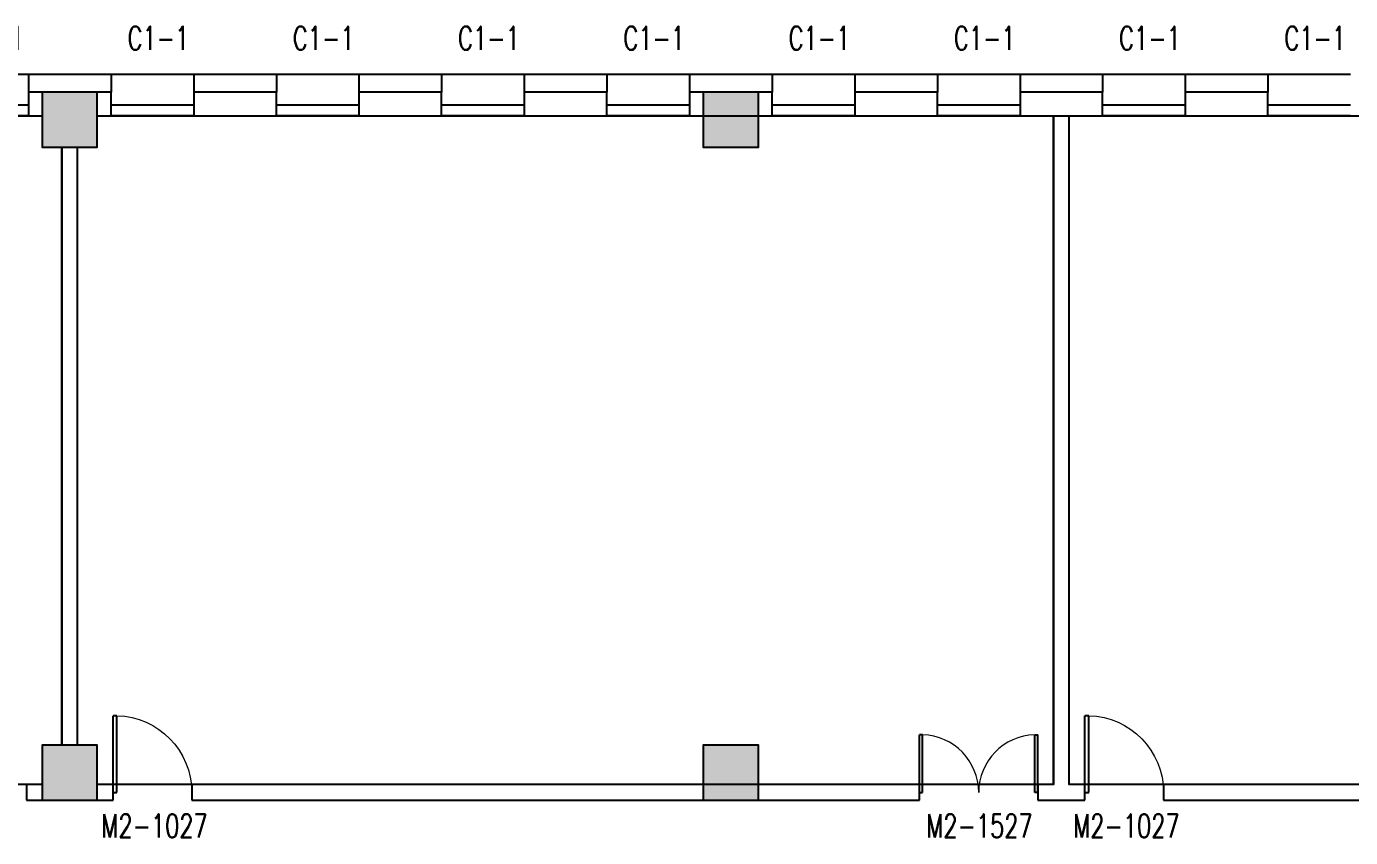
# Model space of a CAD drawing. Extents: x 1616214 to 1692011, y 310267 to 413040.
# Drawn here: x 1633625 to 1650450, y 402730 to 413040 of the extents above; entities that cross this region are included whole.
import ezdxf

# ---------------------------------------------------------------- set-up
doc = ezdxf.new("R2010")
doc.units = 0
doc.header["$LTSCALE"] = 1000
doc.header["$MEASUREMENT"] = 0
doc.layers.add('body', color=30, linetype='Continuous')
doc.layers.add('RM', color=4, linetype='Continuous')
doc.layers.get('0').freeze()
doc.styles.add('_TCH_WINDOW', font='txt.shx', dxfattribs={"height": 3.5, "bigfont": 'hztxt.shx'})

# ---------------------------------------------------------------- blocks, each defined once
blk = doc.blocks.new('$WINLIB2D$00000004')
for p, q in [((-0.5, 0.5), (0.5, 0.5)), ((-0.5, 0.2405796575893152), (0.5, 0.2405796575893152)), ((-0.4999999999999999, -0.5), (0.5, -0.5))]:
    blk.add_line(p, q)
blk = doc.blocks.new('$DorLib2D$00000001')
for p, q in [((0.45, 0.9750000000000001), (0.5000000000000002, 0.9750000000000001)), ((0.45, 0), (0.45, 0.9750000000000001)), ((0.5, 0), (0.5, 0.9750000000000001)), ((0.5, 0), (0.45, 0))]:
    blk.add_line(p, q)
at = {"lineweight": 13}
blk.add_arc((0.475, 0), 0.975, 91.4692835813538, 180, dxfattribs=at)
blk = doc.blocks.new('$DorLib2D$00000002')
for p, q in [((-0.5, -5.684341886080802e-17), (-0.5000000000000007, 0.4875)), ((-0.4750000000000007, 0.4875), (-0.5000000000000007, 0.4875)), ((-0.475, -2.842170943040401e-17), (-0.4750000000000007, 0.4875)), ((0.475, -2.842170943040401e-17), (0.4750000000000007, 0.4875)), ((0.4750000000000007, 0.4875), (0.5000000000000007, 0.4875)), ((0.5, -5.684341886080802e-17), (0.5000000000000007, 0.4875)), ((-0.5, -5.684341886080802e-17), (-0.475, -2.842170943040401e-17)), ((0.5, -5.684341886080802e-17), (0.475, -2.842170943040401e-17))]:
    blk.add_line(p, q)
at = {"lineweight": 13}
for centre, start, end in [((-0.4875, -4.263256414560601e-17), 0, 88.53071641864632), ((0.4875, -4.263256414560601e-17), 91.4692835813537, 180)]:
    blk.add_arc(centre, 0.4875, start, end, dxfattribs=at)

msp = doc.modelspace()

# ---------------------------------------------------------------- hatches: boundary and pattern name
at = {"layer": 'body'}
for points in [[(1633824.756061206, 411503.4190350503), (1634524.756061206, 411503.4190350503), (1634524.756061206, 412203.4190350503), (1633824.756061206, 412203.4190350503)], [(1642224.756061206, 411503.4190350503), (1642924.756061206, 411503.4190350503), (1642924.756061206, 412203.4190350503), (1642224.756061206, 412203.4190350503)], [(1633824.756061099, 403203.4112221984), (1634524.756061099, 403203.4112221984), (1634524.756061099, 403903.4112221984), (1633824.756061099, 403903.4112221984)], [(1642224.756061099, 403203.4112221984), (1642924.756061099, 403203.4112221984), (1642924.756061099, 403903.4112221984), (1642224.756061099, 403903.4112221984)]]:
    msp.add_hatch(color=256, dxfattribs=at).paths.add_polyline_path(points)

# ---------------------------------------------------------------- linework, layer by layer
for p, q in [((1634174.756061193, 412428.4190350764), (1633649.756061249, 412428.4190350781)), ((1633649.756061249, 412428.4190350781), (1633649.756061249, 412203.4190350764)), ((1634699.756061325, 412428.4190350766), (1634174.756061193, 412428.4190350764)), ((1634699.756061325, 412428.4190350766), (1634699.756061325, 412203.4190350764)), ((1636799.756061249, 412428.4190350766), (1635749.756061325, 412428.4190350766)), ((1635749.756061325, 412428.4190350766), (1635749.756061325, 412203.4190350764)), ((1636799.756061249, 412428.4190350766), (1636799.756061249, 412203.4190350764)), ((1638899.756061223, 412428.4190350766), (1637849.756061249, 412428.4190350766)), ((1637849.756061249, 412428.4190350766), (1637849.756061249, 412203.4190350764)), ((1638899.756061223, 412428.4190350766), (1638899.756061223, 412203.4190350764)), ((1640999.756061249, 412428.4190350766), (1639949.756061249, 412428.4190350766)), ((1639949.756061249, 412428.4190350766), (1639949.756061249, 412203.4190350764)), ((1640999.756061249, 412428.4190350766), (1640999.756061249, 412203.4190350764)), ((1643099.756061325, 412428.4190350766), (1642049.756061249, 412428.4190350766)), ((1642049.756061249, 412428.4190350766), (1642049.756061249, 412203.4190350764)), ((1643099.756061325, 412428.4190350766), (1643099.756061325, 412203.4190350764)), ((1645199.756061249, 412428.4190350766), (1644149.756061325, 412428.4190350766)), ((1644149.756061325, 412428.4190350766), (1644149.756061325, 412203.4190350764)), ((1645199.756061249, 412428.4190350766), (1645199.756061248, 412203.4190350764)), ((1647299.756061249, 412428.4190350766), (1646249.756061249, 412428.4190350766)), ((1646249.756061249, 412428.4190350766), (1646249.756061249, 412203.4190350764)), ((1647299.756061249, 412428.4190350766), (1647299.756061249, 412203.4190350764)), ((1649399.756061249, 412428.4190350766), (1648349.756061249, 412428.4190350766)), ((1648349.756061249, 412428.4190350766), (1648349.756061249, 412203.4190350764)), ((1649399.756061249, 412428.4190350766), (1649399.756061248, 412203.4190350764)), ((1633824.756061227, 412203.4190350755), (1633649.756061249, 412203.4190350745)), ((1633649.756061249, 412203.4190350745), (1633649.756061249, 411903.4190350745)), ((1634524.756061206, 412203.4190350503), (1633824.756061206, 412203.4190350503)), ((1633824.756061206, 412203.4190350503), (1633824.756061206, 411503.4190350503)), ((1634699.756061325, 412203.4190350766), (1634524.756061227, 412203.4190350726)), ((1634524.756061206, 411503.4190350503), (1634524.756061206, 412203.4190350503)), ((1634699.756061325, 411903.4190350766), (1634699.756061325, 412203.4190350766)), ((1636799.756061249, 412203.4190350766), (1635749.756061325, 412203.4190350766)), ((1635749.756061325, 412203.4190350766), (1635749.756061325, 411903.4190350766)), ((1636799.756061249, 411903.4190350766), (1636799.756061249, 412203.4190350766)), ((1638899.756061223, 412203.4190350766), (1637849.756061249, 412203.4190350766)), ((1637849.756061249, 412203.4190350766), (1637849.756061249, 411903.4190350766)), ((1638899.756061223, 411903.4190350766), (1638899.756061223, 412203.4190350766)), ((1640999.756061249, 412203.4190350766), (1639949.756061249, 412203.4190350766)), ((1639949.756061249, 412203.4190350766), (1639949.756061249, 411903.4190350766)), ((1640999.756061249, 411903.4190350766), (1640999.756061249, 412203.4190350766)), ((1643099.756061325, 412203.4190350766), (1642049.756061249, 412203.4190350766)), ((1642049.756061249, 412203.4190350766), (1642049.756061249, 411903.4190350766)), ((1642924.756061206, 412203.4190350503), (1642224.756061206, 412203.4190350503)), ((1642224.756061206, 412203.4190350503), (1642224.756061206, 411503.4190350503)), ((1642924.756061206, 411503.4190350503), (1642924.756061206, 412203.4190350503)), ((1643099.756061325, 411903.4190350766), (1643099.756061325, 412203.4190350766)), ((1645199.756061249, 412203.4190350766), (1644149.756061325, 412203.4190350766)), ((1644149.756061325, 412203.4190350766), (1644149.756061325, 411903.4190350766)), ((1645199.756061249, 411903.4190350766), (1645199.756061249, 412203.4190350766)), ((1647299.756061249, 412203.4190350766), (1646249.756061249, 412203.4190350766)), ((1646249.756061249, 412203.4190350766), (1646249.756061249, 411903.4190350766)), ((1647299.756061249, 411903.4190350766), (1647299.756061249, 412203.4190350766)), ((1649399.756061249, 412203.4190350766), (1648349.756061249, 412203.4190350766)), ((1648349.756061249, 412203.4190350766), (1648349.756061249, 411903.4190350766)), ((1649399.756061249, 411903.4190350766), (1649399.756061249, 412203.4190350766)), ((1633649.756061249, 411903.4190350745), (1633824.756061227, 411903.4190351019)), ((1634524.756061227, 411903.4190351223), (1634699.756061325, 411903.4190350766)), ((1635749.756061325, 411903.4190350766), (1636799.756061249, 411903.4190350766)), ((1637849.756061249, 411903.4190350766), (1638899.756061223, 411903.4190350766)), ((1639949.756061249, 411903.4190350766), (1640999.756061249, 411903.4190350766)), ((1642049.756061249, 411903.4190350766), (1643099.756061325, 411903.4190350766)), ((1644149.756061325, 411903.4190350766), (1645199.756061249, 411903.4190350766)), ((1646249.756061249, 411903.4190350766), (1647299.756061249, 411903.4190350766)), ((1646674.756061227, 403403.4190350342), (1646674.756061169, 411903.4190337681)), ((1646674.756061169, 411903.4190337681), (1646874.756061169, 411903.4190337694)), ((1646874.756061228, 403403.4190350373), (1646874.756061169, 411903.4190337694)), ((1648349.756061249, 411903.4190350766), (1649399.756061249, 411903.4190350766)), ((1633824.756061206, 411503.4190350503), (1634524.756061206, 411503.4190350503)), ((1634074.756061228, 403903.4112222294), (1634074.756061227, 411503.4190350346)), ((1634274.756061227, 403903.4112222294), (1634274.756061229, 411503.4190350346)), ((1642224.756061206, 411503.4190350503), (1642924.756061206, 411503.4190350503)), ((1634524.756061099, 403903.4112221984), (1633824.756061099, 403903.4112221984)), ((1633824.756061099, 403903.4112221984), (1633824.756061099, 403203.4112221984)), ((1634524.756061099, 403203.4112221984), (1634524.756061099, 403903.4112221984)), ((1642924.756061099, 403903.4112221984), (1642224.756061099, 403903.4112221984)), ((1642224.756061099, 403903.4112221984), (1642224.756061099, 403203.4112221984)), ((1642924.756061099, 403203.4112221984), (1642924.756061099, 403903.4112221984)), ((1633824.756061096, 403403.4190350978), (1633624.756061275, 403403.4190350436)), ((1633624.756061275, 403403.4190350436), (1633624.756061275, 403203.4190350441)), ((1634724.756061161, 403403.4190350287), (1634524.756061096, 403403.419034996)), ((1634724.756061161, 403203.4190350294), (1634724.756061161, 403403.4190350287)), ((1644974.756061237, 403403.419035032), (1635724.756061161, 403403.419035029)), ((1635724.756061161, 403403.419035029), (1635724.756061161, 403203.4190350298)), ((1644974.756061238, 403203.4190350336), (1644974.756061237, 403403.419035032)), ((1646674.756061227, 403403.4190350342), (1646474.756061275, 403403.4190350325)), ((1646474.756061275, 403403.4190350325), (1646474.756061275, 403203.4190350343)), ((1647074.756061161, 403403.4190350379), (1646874.756061228, 403403.4190350373)), ((1647074.756061161, 403203.4190350369), (1647074.756061161, 403403.4190350379)), ((1650624.756061096, 403403.4190350318), (1648074.756061161, 403403.4190350378)), ((1648074.756061161, 403403.4190350378), (1648074.756061161, 403203.4190350373)), ((1633624.756061275, 403203.4190350441), (1633824.756061096, 403203.4190350813)), ((1633824.756061099, 403203.4112221984), (1634524.756061099, 403203.4112221984)), ((1634524.756061096, 403203.4190350167), (1634724.756061161, 403203.4190350294)), ((1635724.756061161, 403203.4190350298), (1644974.756061238, 403203.4190350336)), ((1642224.756061099, 403203.4112221984), (1642924.756061099, 403203.4112221984)), ((1646474.756061275, 403203.4190350343), (1646774.756061227, 403203.4190350353)), ((1646774.756061227, 403203.4190350353), (1647074.756061161, 403203.4190350369)), ((1648074.756061161, 403203.4190350373), (1650624.756061096, 403203.419035027))]:
    msp.add_line(p, q, dxfattribs=at)
at = {"layer": 'RM'}
for points in [[(1617374.758330764, 411403.4265727384), (1617774.758330747, 411403.4265727137), (1617774.758330461, 411903.4187594199), (1625424.758330771, 411903.4187594199), (1625424.758330771, 411503.4187594183), (1626124.758330771, 411503.4187594183), (1626124.75833071, 411903.4187594762), (1633824.758330771, 411903.4187594762), (1633824.758330771, 411503.4187594183), (1634074.758330793, 411503.4187594183), (1634074.758330793, 403903.4187594902), (1633824.758330665, 403903.4187594902), (1633824.75833071, 403403.4187594727), (1627991.699803218, 403403.4190350381), (1626124.756061099, 403403.4190350362), (1626124.758330665, 403903.4187594902), (1625424.758330665, 403903.4187594902), (1625424.756061099, 403403.4190350403), (1623557.812319243, 403403.4190350378), (1617774.758330762, 403403.4187594449), (1617774.758330789, 404003.4187597847), (1617374.758330757, 404003.4187598026)], [(1634274.758330793, 411503.4187594538), (1634524.758330771, 411503.4187594538), (1634524.758330771, 411903.4187594916), (1642224.758330771, 411903.4187594889), (1642224.758330771, 411503.4187594183), (1642924.758330771, 411503.4187594183), (1642924.758330771, 411903.4187594889), (1646674.758330735, 411903.4187595172), (1646674.758330805, 403403.4187594523), (1642924.758330665, 403403.4187594217), (1642924.758330665, 403903.4187594902), (1642224.758330665, 403903.4187594902), (1642224.758330666, 403403.4187594475), (1634524.758330665, 403403.4187594674), (1634524.758330665, 403903.4187594902), (1634274.758330795, 403903.4187594902)], [(1646874.758330735, 411903.4187581842), (1650624.758330771, 411903.4187581842), (1650624.758330771, 411503.4187594183), (1651324.758330771, 411503.4187594183), (1651324.758330682, 411903.4187594437), (1659024.758330846, 411903.4187595347), (1659024.75833085, 411503.4187594184), (1659374.758330752, 411503.4187594173), (1659374.758330752, 403903.4187594902), (1658774.758330665, 403903.4187594902), (1658774.758330623, 403403.4187594655), (1651324.758330623, 403403.4187594629), (1651324.758330665, 403903.4187594902), (1650624.758330665, 403903.4187594902), (1650624.758330665, 403403.4187594492), (1646874.7583308, 403403.4187594495)]]:
    msp.add_lwpolyline(points, close=True, dxfattribs=at)

# ---------------------------------------------------------------- block references
at = {"layer": 'body'}
ref = msp.add_blockref('$WINLIB2D$00000004', (1633124.756061248, 412165.9190350764), dxfattribs=dict(at, xscale=1050, yscale=525, zscale=1050, rotation=180))
ref.add_attrib('A', 'C1-1', (1632809.756061248, 412742.1690350764), dxfattribs={"height": 297.5, "style": '_TCH_WINDOW', "width": 0.7058823529411765})
ref = msp.add_blockref('$WINLIB2D$00000004', (1635224.756061326, 412165.9190350764), dxfattribs=dict(at, xscale=1050, yscale=525, zscale=1050, rotation=180))
ref.add_attrib('A', 'C1-1', (1634909.756061326, 412742.1690350764), dxfattribs={"height": 297.5, "style": '_TCH_WINDOW', "width": 0.7058823529411765})
ref = msp.add_blockref('$WINLIB2D$00000004', (1637324.756061248, 412165.9190350764), dxfattribs=dict(at, xscale=1050, yscale=525, zscale=1050, rotation=180))
ref.add_attrib('A', 'C1-1', (1637009.756061248, 412742.1690350764), dxfattribs={"height": 297.5, "style": '_TCH_WINDOW', "width": 0.7058823529411765})
ref = msp.add_blockref('$WINLIB2D$00000004', (1639424.756061248, 412165.9190350764), dxfattribs=dict(at, xscale=1050, yscale=525, zscale=1050, rotation=180))
ref.add_attrib('A', 'C1-1', (1639109.756061248, 412742.1690350814), dxfattribs={"height": 297.5, "style": '_TCH_WINDOW', "width": 0.7058823529411765})
ref = msp.add_blockref('$WINLIB2D$00000004', (1641524.756061247, 412165.9190350764), dxfattribs=dict(at, xscale=1050, yscale=525, zscale=1050, rotation=180))
ref.add_attrib('A', 'C1-1', (1641209.756061248, 412742.1690350764), dxfattribs={"height": 297.5, "style": '_TCH_WINDOW', "width": 0.7058823529411765})
ref = msp.add_blockref('$WINLIB2D$00000004', (1643624.756061326, 412165.9190350764), dxfattribs=dict(at, xscale=1050, yscale=525, zscale=1050, rotation=180))
ref.add_attrib('A', 'C1-1', (1643309.756061326, 412742.1690350764), dxfattribs={"height": 297.5, "style": '_TCH_WINDOW', "width": 0.7058823529411765})
ref = msp.add_blockref('$WINLIB2D$00000004', (1645724.756061248, 412165.9190350764), dxfattribs=dict(at, xscale=1050, yscale=525, zscale=1050, rotation=180))
ref.add_attrib('A', 'C1-1', (1645409.756061248, 412742.1690350764), dxfattribs={"height": 297.5, "style": '_TCH_WINDOW', "width": 0.7058823529411765})
ref = msp.add_blockref('$WINLIB2D$00000004', (1647824.756061247, 412165.9190350764), dxfattribs=dict(at, xscale=1050, yscale=525, zscale=1050, rotation=180))
ref.add_attrib('A', 'C1-1', (1647509.756061248, 412742.1690350814), dxfattribs={"height": 297.5, "style": '_TCH_WINDOW', "width": 0.7058823529411765})
ref = msp.add_blockref('$WINLIB2D$00000004', (1649924.756061248, 412165.9190350764), dxfattribs=dict(at, xscale=1050, yscale=525, zscale=1050, rotation=180))
ref.add_attrib('A', 'C1-1', (1649609.756061248, 412742.1690350764), dxfattribs={"height": 297.5, "style": '_TCH_WINDOW', "width": 0.7058823529411765})
ref = msp.add_blockref('$DorLib2D$00000001', (1635224.756061165, 403303.4190350305), dxfattribs=dict(at, xscale=-1000, yscale=1000, zscale=-1000))
ref.add_attrib('A', 'M2-1027', (1634577.256061165, 402729.6690353855), dxfattribs={"height": 297.5, "style": '_TCH_WINDOW', "width": 0.7058823529411765})
ref = msp.add_blockref('$DorLib2D$00000001', (1647574.756061153, 403303.4190350357), dxfattribs=dict(at, xscale=-1000, yscale=1000, zscale=-1000))
ref.add_attrib('A', 'M2-1027', (1646927.256061154, 402729.6690353913), dxfattribs={"height": 297.5, "style": '_TCH_WINDOW', "width": 0.7058823529411765})
ref = msp.add_blockref('$DorLib2D$00000002', (1645724.756061248, 403303.4190350349), dxfattribs=dict(at, xscale=1500, yscale=1500, zscale=1500))
ref.add_attrib('A', 'M2-1527', (1645059.756061248, 402729.9586120913), dxfattribs={"height": 297.5, "style": '_TCH_WINDOW', "width": 0.7058823529411765})

doc.saveas('drawing.dxf')
